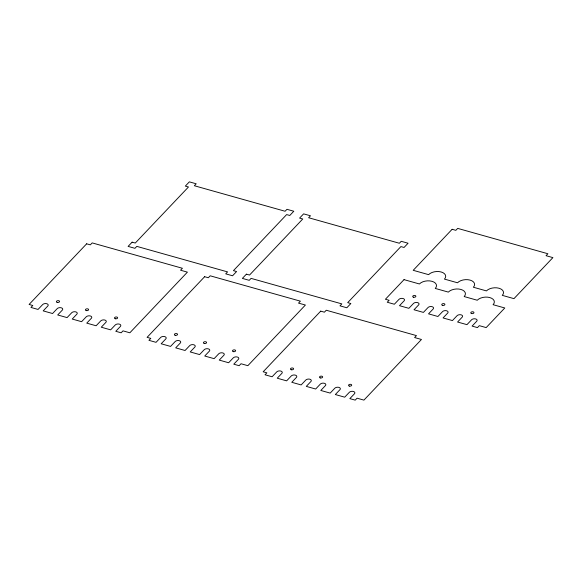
<?xml version="1.0" encoding="UTF-8"?>
<svg xmlns="http://www.w3.org/2000/svg" width="582" height="582" viewBox="0 0 582 582"><rect width="100%" height="100%" fill="white"/><g stroke="black" fill="none" stroke-linecap="round" stroke-linejoin="round"><path stroke-width="0.87" d="M86.645 243.814L29.1 304.451L32.803 305.492L30.955 307.442L38.048 309.435L42.661 304.575A2.99 1.731 -5.2 0 1 46.735 303.709A2.99 1.731 -5.2 0 1 47.797 306.023L43.192 310.883L52.569 313.523L57.174 308.664A2.99 1.731 -5.2 0 1 61.256 307.798A2.99 1.731 -5.2 0 1 62.318 310.104L57.705 314.964L67.083 317.605L71.695 312.745A2.99 1.731 -5.2 0 1 75.776 311.879A2.99 1.731 -5.2 0 1 76.839 314.193L72.226 319.052L81.604 321.686L86.216 316.826A2.99 1.731 -5.2 0 1 90.297 315.961A2.99 1.731 -5.2 0 1 91.359 318.274L86.747 323.134L96.125 325.767L100.737 320.908A2.99 1.731 -5.2 0 1 104.818 320.042A2.99 1.731 -5.2 0 1 105.88 322.355L101.268 327.215L110.645 329.849L115.258 324.989A2.99 1.731 -5.2 0 1 119.332 324.123A2.99 1.731 -5.2 0 1 120.401 326.437L115.789 331.296L121.158 332.809L123.006 330.86L129.859 332.788L187.404 272.143L180.551 270.215L182.399 268.273L92.196 242.905L90.348 244.855L86.645 243.814M132.121 242.163L128.105 246.397L134.959 248.325L136.806 246.375L227.562 271.896L225.714 273.846L232.567 275.773L236.583 271.539L233.433 270.652L286.635 214.583L289.785 215.471L293.808 211.237L286.955 209.309L285.107 211.259L194.352 185.738L196.199 183.788L189.346 181.86L185.331 186.095L188.481 186.982L135.279 243.05L132.121 242.163M204.638 276.705L147.093 337.349L150.796 338.389L148.941 340.332L156.041 342.332L160.647 337.473A2.99 1.731 -5.2 0 1 164.728 336.607A2.99 1.731 -5.2 0 1 165.79 338.92L161.178 343.773L170.555 346.414L175.167 341.554A2.99 1.731 -5.2 0 1 179.249 340.688A2.99 1.731 -5.2 0 1 180.311 343.002L175.699 347.861L185.076 350.495L189.688 345.635A2.99 1.731 -5.2 0 1 193.77 344.77A2.99 1.731 -5.2 0 1 194.832 347.083L190.219 351.943L199.597 354.576L204.209 349.717A2.99 1.731 -5.2 0 1 208.283 348.851A2.99 1.731 -5.2 0 1 209.353 351.164L204.74 356.024L214.118 358.658L218.73 353.805A2.99 1.731 -5.2 0 1 222.804 352.939A2.99 1.731 -5.2 0 1 223.874 355.246L219.261 360.105L228.639 362.746L233.244 357.886A2.99 1.731 -5.2 0 1 237.325 357.021A2.99 1.731 -5.2 0 1 238.387 359.334L233.782 364.187L239.144 365.7L240.992 363.75L247.852 365.678L305.397 305.041L298.537 303.113L300.385 301.163L210.189 275.803L208.334 277.745L204.638 276.705M246.39 274.166L242.374 278.4L249.227 280.328L251.075 278.378L341.823 303.891L339.975 305.841L346.828 307.769L350.851 303.535L347.694 302.647L400.903 246.579L404.053 247.466L408.069 243.232L401.216 241.304L399.368 243.254L308.62 217.733L310.468 215.791L303.615 213.863L299.592 218.097L302.749 218.985L249.54 275.046L246.39 274.166M320.704 311.144L263.159 371.789L266.862 372.829L265.014 374.772L272.107 376.772L276.719 371.913A2.99 1.731 -5.2 0 1 280.793 371.047A2.99 1.731 -5.2 0 1 281.863 373.353L277.25 378.213L286.628 380.854L291.24 375.994A2.99 1.731 -5.2 0 1 295.314 375.128A2.99 1.731 -5.2 0 1 296.383 377.442L291.771 382.294L301.149 384.935L305.761 380.075A2.99 1.731 -5.2 0 1 309.835 379.209A2.99 1.731 -5.2 0 1 310.897 381.523L306.292 386.383L315.67 389.016L320.275 384.156A2.99 1.731 -5.2 0 1 324.356 383.291A2.99 1.731 -5.2 0 1 325.418 385.604L320.806 390.464L330.183 393.097L334.796 388.238A2.99 1.731 -5.2 0 1 338.877 387.372A2.99 1.731 -5.2 0 1 339.939 389.685L335.327 394.545L344.704 397.179L349.316 392.326A2.99 1.731 -5.2 0 1 353.398 391.46A2.99 1.731 -5.2 0 1 354.46 393.767L349.847 398.626L355.216 400.14L357.064 398.19L363.917 400.118L421.463 339.473L414.61 337.553L416.457 335.603L326.255 310.235L324.407 312.185L320.704 311.144M404.024 279.644L385.415 299.257L389.111 300.297L387.263 302.247L394.356 304.24L398.968 299.381A2.99 1.731 -5.2 0 1 403.05 298.515A2.99 1.731 -5.2 0 1 404.112 300.829L399.499 305.688L408.877 308.322L413.489 303.462A2.99 1.731 -5.2 0 1 417.57 302.604A2.99 1.731 -5.2 0 1 418.633 304.91L414.02 309.77L423.398 312.41L428.01 307.551A2.99 1.731 -5.2 0 1 432.091 306.685A2.99 1.731 -5.2 0 1 433.154 308.991L428.541 313.851L437.919 316.492L442.531 311.632A2.99 1.731 -5.2 0 1 446.605 310.766A2.99 1.731 -5.2 0 1 447.674 313.08L443.062 317.939L452.44 320.573L457.052 315.713A2.99 1.731 -5.2 0 1 461.126 314.847A2.99 1.731 -5.2 0 1 462.188 317.161L457.583 322.021L466.96 324.654L471.566 319.794A2.99 1.731 -5.2 0 1 475.647 318.929A2.99 1.731 -5.2 0 1 476.709 321.242L472.097 326.102L477.466 327.608L479.313 325.665L486.174 327.593L504.783 307.98L493.085 304.692A9.203 5.333 -5.2 0 0 489.811 297.569A9.203 5.333 -5.2 0 0 477.247 300.239L464.174 296.558A9.203 5.333 -5.2 0 0 460.893 289.436A9.203 5.333 -5.2 0 0 448.336 292.106L435.256 288.432A9.203 5.333 -5.2 0 0 431.982 281.31A9.203 5.333 -5.2 0 0 419.418 283.972L404.024 279.644M452.141 229.286L413.205 270.317L428.607 274.646A9.203 5.333 -5.2 0 1 441.171 271.983A9.203 5.333 -5.2 0 1 444.444 279.098L457.517 282.779A9.203 5.333 -5.2 0 1 470.081 280.109A9.203 5.333 -5.2 0 1 473.355 287.232L486.436 290.905A9.203 5.333 -5.2 0 1 499 288.243A9.203 5.333 -5.2 0 1 502.273 295.358L513.964 298.646L552.9 257.622L546.047 255.694L547.895 253.745L457.692 228.384L455.844 230.334L452.141 229.286M57.232 302.429A1.593 0.924 -5.2 0 0 59.56 301.432A1.593 0.924 -5.2 0 0 57.123 300.836A1.593 0.924 -5.2 0 0 57.232 302.429M86.274 310.592A1.593 0.924 -5.2 0 0 88.602 309.595A1.593 0.924 -5.2 0 0 86.158 308.998A1.593 0.924 -5.2 0 0 86.274 310.592M115.316 318.761A1.593 0.924 -5.2 0 0 117.637 317.765A1.593 0.924 -5.2 0 0 115.2 317.168A1.593 0.924 -5.2 0 0 115.316 318.761M471.624 313.567A1.593 0.924 -5.2 0 0 473.952 312.563A1.593 0.924 -5.2 0 0 471.515 311.967A1.593 0.924 -5.2 0 0 471.624 313.567M442.589 305.397A1.593 0.924 -5.2 0 0 444.91 304.401A1.593 0.924 -5.2 0 0 442.473 303.804A1.593 0.924 -5.2 0 0 442.589 305.397M413.547 297.235A1.593 0.924 -5.2 0 0 415.875 296.238A1.593 0.924 -5.2 0 0 413.438 295.641A1.593 0.924 -5.2 0 0 413.547 297.235M233.302 351.652A1.593 0.924 -5.2 0 0 235.63 350.655A1.593 0.924 -5.2 0 0 233.193 350.058A1.593 0.924 -5.2 0 0 233.302 351.652M204.267 343.489A1.593 0.924 -5.2 0 0 206.588 342.492A1.593 0.924 -5.2 0 0 204.151 341.889A1.593 0.924 -5.2 0 0 204.267 343.489M175.226 335.319A1.593 0.924 -5.2 0 0 177.554 334.323A1.593 0.924 -5.2 0 0 175.117 333.726A1.593 0.924 -5.2 0 0 175.226 335.319M349.375 386.092A1.593 0.924 -5.2 0 0 351.695 385.095A1.593 0.924 -5.2 0 0 349.258 384.498A1.593 0.924 -5.2 0 0 349.375 386.092M320.333 377.929A1.593 0.924 -5.2 0 0 322.661 376.925A1.593 0.924 -5.2 0 0 320.224 376.328A1.593 0.924 -5.2 0 0 320.333 377.929M291.298 369.759A1.593 0.924 -5.2 0 0 293.619 368.762A1.593 0.924 -5.2 0 0 291.182 368.166A1.593 0.924 -5.2 0 0 291.298 369.759"/></g></svg>
